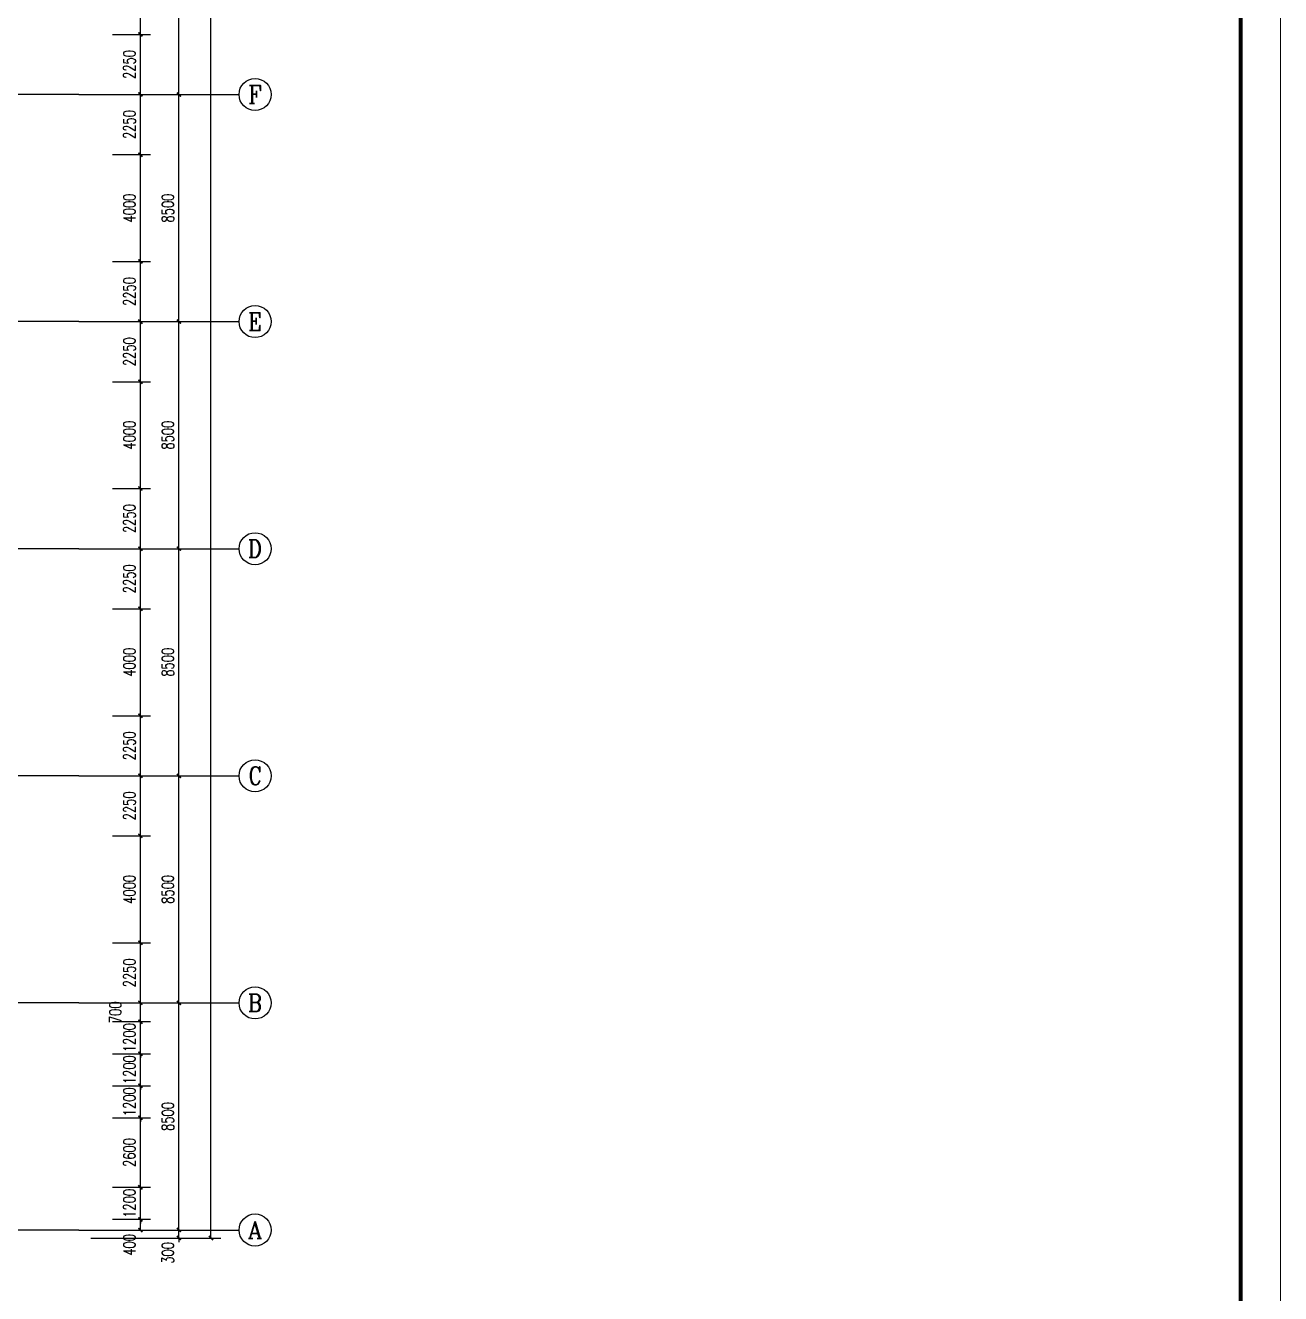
# Model space of a CAD drawing. Extents: x -275060 to -14507, y -783073 to -270523.
# Drawn here: x -113679 to -66707, y -408922 to -361453 of the extents above; entities that cross this region are included whole.
import ezdxf
from ezdxf.enums import TextEntityAlignment as Align

# ---------------------------------------------------------------- set-up
doc = ezdxf.new("R2010")
doc.units = 0
doc.header["$LTSCALE"] = 1000
doc.header["$MEASUREMENT"] = 0
doc.linetypes.add('DOTE', pattern=[2.4200000000000004, 2, -0.2, 0.02, -0.2])
doc.layers.get('Defpoints').update_dxf_attribs({"color": 252})
for name, color, linetype in [('AXIS', 3, 'Continuous'), ('AXIS_TEXT', 7, 'Continuous'), ('DOTE', 1, 'Continuous'), ('PUB_DIM', 3, 'Continuous')]:
    doc.layers.add(name, color=color, linetype=linetype)
doc.layers.add('TK', color=252, linetype='Continuous', lineweight=13)
doc.styles.add('_TCH_AXIS', font='COMPLEX', dxfattribs={"bigfont": 'GBCBIG'})
doc.styles.add('_TCH_DIM_T3', font='SIMPLEX', dxfattribs={"width": 0.7058823529411765, "bigfont": 'GBCBIG'})
doc.styles.add('COMPLEX', font='COMPLEX')
doc.dimstyles.new('_TCH_ARCH&&150', dxfattribs={"dimtxt": 446.25, "dimasz": 150, "dimexe": 375, "dimexo": 450, "dimgap": 189.375, "dimtad": 1, "dimdec": 0, "dimzin": 0, "dimdsep": 46, "dimtxsty": '_TCH_DIM_T3', "dimblk": 'ARCHTICK', "dimcen": 0.09, "dimclrt": 7, "dimazin": 2, "dimtfac": 1, "dimtdec": 0, "dimtix": 1, "dimtmove": 2, "dimatfit": 3, "dimfxl": 0, "dimtolj": 1, "dimtzin": 0, "dimarcsym": 0})

# ---------------------------------------------------------------- blocks, each defined once
blk = doc.blocks.new('TK-A0')
at = {"layer": 'TK'}
for p, q in [((1189, 841), (5.14963979041462e-14, 840.9999999999999)), ((1179, 831), (25.00000000000005, 830.9999999999999))]:
    blk.add_line(p, q, dxfattribs=at)
at = {"layer": 'TK', "const_width": 1}
blk.add_lwpolyline([(25.00000000000005, 830.9999999999999), (1179, 831), (1179, 10.00000000000011), (25, 10)], close=True, dxfattribs=at)
blk = doc.blocks.new('_ArchTick')
at = {"color": 0, "linetype": 'ByBlock', "const_width": 0.4}
blk.add_lwpolyline([(-0.5, -0.5), (0.5, 0.5)], dxfattribs=at)
blk = doc.blocks.new('*D166')
at = {"layer": 'Defpoints', "color": 0, "transparency": 16777216}
for p in [(-110869.747449992, -357790.6180949872), (-109375.1237423362, -357790.6180949872), (-110869.7474493432, -361790.6180949893)]:
    blk.add_point(p, dxfattribs=at)
at = {"layer": 'PUB_DIM', "color": 0, "lineweight": -2, "transparency": 16777216}
for p, q in [((-110419.747449992, -357790.6180949872), (-109000.1237423362, -357790.6180949872)), ((-109375.1237423362, -361790.6180949893), (-109375.1237423362, -357790.6180949872)), ((-110419.7474493432, -361790.6180949893), (-109000.1237423362, -361790.6180949893))]:
    blk.add_line(p, q, dxfattribs=at)
at = {"layer": 'PUB_DIM', "color": 0, "lineweight": -2, "transparency": 16777216, "xscale": 150, "yscale": 150, "zscale": 150}
for p, rotation in [((-109375.1237423362, -357790.6180949872), 90), ((-109375.1237423362, -361790.6180949893), 270)]:
    blk.add_blockref('_ArchTick', p, dxfattribs=dict(at, rotation=rotation))
at = {"layer": 'PUB_DIM', "color": 7, "transparency": 16777216, "insert": (-109787.6237423361, -359790.6180949883), "char_height": 446.25, "attachment_point": 5, "rotation": 90, "style": '_TCH_DIM_T3'}
blk.add_mtext('\\A1;4000', dxfattribs=at)
blk = doc.blocks.new('*D167')
at = {"layer": 'Defpoints', "color": 0, "transparency": 16777216}
for p in [(-110869.7474493432, -361790.6180949893), (-109375.1237418293, -361790.6180949893), (-110869.7474489782, -364040.6180741156)]:
    blk.add_point(p, dxfattribs=at)
at = {"layer": 'PUB_DIM', "color": 0, "lineweight": -2, "transparency": 16777216}
for p, q in [((-110419.7474493432, -361790.6180949893), (-109000.1237418293, -361790.6180949893)), ((-109375.1237418293, -364040.6180741156), (-109375.1237418293, -361790.6180949893)), ((-110419.7474489782, -364040.6180741156), (-109000.1237418293, -364040.6180741156))]:
    blk.add_line(p, q, dxfattribs=at)
at = {"layer": 'PUB_DIM', "color": 0, "lineweight": -2, "transparency": 16777216, "xscale": 150, "yscale": 150, "zscale": 150}
for p, rotation in [((-109375.1237418293, -361790.6180949893), 90), ((-109375.1237418293, -364040.6180741156), 270)]:
    blk.add_blockref('_ArchTick', p, dxfattribs=dict(at, rotation=rotation))
at = {"layer": 'PUB_DIM', "color": 7, "transparency": 16777216, "insert": (-109787.6237418292, -362915.6180845525), "char_height": 446.25, "attachment_point": 5, "rotation": 90, "style": '_TCH_DIM_T3'}
blk.add_mtext('\\A1;2250', dxfattribs=at)
blk = doc.blocks.new('*D168')
at = {"layer": 'Defpoints', "color": 0, "transparency": 16777216}
for p in [(-110869.7474489782, -364040.6180741156), (-109375.1237414643, -364040.6180741156), (-110869.7474486132, -366290.6180949892)]:
    blk.add_point(p, dxfattribs=at)
at = {"layer": 'PUB_DIM', "color": 0, "lineweight": -2, "transparency": 16777216}
for p, q in [((-110419.7474489782, -364040.6180741156), (-109000.1237414643, -364040.6180741156)), ((-109375.1237414643, -366290.6180949892), (-109375.1237414643, -364040.6180741156)), ((-110419.7474486132, -366290.6180949892), (-109000.1237414643, -366290.6180949892))]:
    blk.add_line(p, q, dxfattribs=at)
at = {"layer": 'PUB_DIM', "color": 0, "lineweight": -2, "transparency": 16777216, "xscale": 150, "yscale": 150, "zscale": 150}
for p, rotation in [((-109375.1237414643, -364040.6180741156), 90), ((-109375.1237414643, -366290.6180949892), 270)]:
    blk.add_blockref('_ArchTick', p, dxfattribs=dict(at, rotation=rotation))
at = {"layer": 'PUB_DIM', "color": 7, "transparency": 16777216, "insert": (-109787.6237414642, -365165.6180845524), "char_height": 446.25, "attachment_point": 5, "rotation": 90, "style": '_TCH_DIM_T3'}
blk.add_mtext('\\A1;2250', dxfattribs=at)
blk = doc.blocks.new('*D169')
at = {"layer": 'Defpoints', "color": 0, "transparency": 16777216}
for p in [(-110869.7474486132, -366290.6180949892), (-109375.1237409574, -366290.6180949892), (-110869.7474479643, -370290.6180949892)]:
    blk.add_point(p, dxfattribs=at)
at = {"layer": 'PUB_DIM', "color": 0, "lineweight": -2, "transparency": 16777216}
for p, q in [((-110419.7474486132, -366290.6180949892), (-109000.1237409574, -366290.6180949892)), ((-109375.1237409574, -370290.6180949892), (-109375.1237409574, -366290.6180949892)), ((-110419.7474479643, -370290.6180949892), (-109000.1237409574, -370290.6180949892))]:
    blk.add_line(p, q, dxfattribs=at)
at = {"layer": 'PUB_DIM', "color": 0, "lineweight": -2, "transparency": 16777216, "xscale": 150, "yscale": 150, "zscale": 150}
for p, rotation in [((-109375.1237409574, -366290.6180949892), 90), ((-109375.1237409574, -370290.6180949892), 270)]:
    blk.add_blockref('_ArchTick', p, dxfattribs=dict(at, rotation=rotation))
at = {"layer": 'PUB_DIM', "color": 7, "transparency": 16777216, "insert": (-109787.6237409573, -368290.6180949892), "char_height": 446.25, "attachment_point": 5, "rotation": 90, "style": '_TCH_DIM_T3'}
blk.add_mtext('\\A1;4000', dxfattribs=at)
blk = doc.blocks.new('*D170')
at = {"layer": 'Defpoints', "color": 0, "transparency": 16777216}
for p in [(-110869.7474479643, -370290.6180949892), (-109375.1237404504, -370290.6180949892), (-110869.7474475994, -372540.6180741156)]:
    blk.add_point(p, dxfattribs=at)
at = {"layer": 'PUB_DIM', "color": 0, "lineweight": -2, "transparency": 16777216}
for p, q in [((-110419.7474479643, -370290.6180949892), (-109000.1237404504, -370290.6180949892)), ((-109375.1237404504, -372540.6180741156), (-109375.1237404504, -370290.6180949892)), ((-110419.7474475994, -372540.6180741156), (-109000.1237404504, -372540.6180741156))]:
    blk.add_line(p, q, dxfattribs=at)
at = {"layer": 'PUB_DIM', "color": 0, "lineweight": -2, "transparency": 16777216, "xscale": 150, "yscale": 150, "zscale": 150}
for p, rotation in [((-109375.1237404504, -370290.6180949892), 90), ((-109375.1237404504, -372540.6180741156), 270)]:
    blk.add_blockref('_ArchTick', p, dxfattribs=dict(at, rotation=rotation))
at = {"layer": 'PUB_DIM', "color": 7, "transparency": 16777216, "insert": (-109787.6237404504, -371415.6180845524), "char_height": 446.25, "attachment_point": 5, "rotation": 90, "style": '_TCH_DIM_T3'}
blk.add_mtext('\\A1;2250', dxfattribs=at)
blk = doc.blocks.new('*D171')
at = {"layer": 'Defpoints', "color": 0, "transparency": 16777216}
for p in [(-110869.7474475994, -372540.6180741156), (-109375.1237400854, -372540.6180741156), (-110869.7474472344, -374790.6180949871)]:
    blk.add_point(p, dxfattribs=at)
at = {"layer": 'PUB_DIM', "color": 0, "lineweight": -2, "transparency": 16777216}
for p, q in [((-110419.7474475994, -372540.6180741156), (-109000.1237400854, -372540.6180741156)), ((-109375.1237400854, -374790.6180949871), (-109375.1237400854, -372540.6180741156)), ((-110419.7474472344, -374790.6180949871), (-109000.1237400854, -374790.6180949871))]:
    blk.add_line(p, q, dxfattribs=at)
at = {"layer": 'PUB_DIM', "color": 0, "lineweight": -2, "transparency": 16777216, "xscale": 150, "yscale": 150, "zscale": 150}
for p, rotation in [((-109375.1237400854, -372540.6180741156), 90), ((-109375.1237400854, -374790.6180949871), 270)]:
    blk.add_blockref('_ArchTick', p, dxfattribs=dict(at, rotation=rotation))
at = {"layer": 'PUB_DIM', "color": 7, "transparency": 16777216, "insert": (-109787.6237400854, -373665.6180845514), "char_height": 446.25, "attachment_point": 5, "rotation": 90, "style": '_TCH_DIM_T3'}
blk.add_mtext('\\A1;2250', dxfattribs=at)
blk = doc.blocks.new('*D172')
at = {"layer": 'Defpoints', "color": 0, "transparency": 16777216}
for p in [(-110869.7474472344, -374790.6180949871), (-109375.1237395785, -374790.6180949871), (-110869.7474465855, -378790.6180949837)]:
    blk.add_point(p, dxfattribs=at)
at = {"layer": 'PUB_DIM', "color": 0, "lineweight": -2, "transparency": 16777216}
for p, q in [((-110419.7474472344, -374790.6180949871), (-109000.1237395785, -374790.6180949871)), ((-109375.1237395785, -378790.6180949837), (-109375.1237395785, -374790.6180949871)), ((-110419.7474465855, -378790.6180949837), (-109000.1237395785, -378790.6180949837))]:
    blk.add_line(p, q, dxfattribs=at)
at = {"layer": 'PUB_DIM', "color": 0, "lineweight": -2, "transparency": 16777216, "xscale": 150, "yscale": 150, "zscale": 150}
for p, rotation in [((-109375.1237395785, -374790.6180949871), 90), ((-109375.1237395785, -378790.6180949837), 270)]:
    blk.add_blockref('_ArchTick', p, dxfattribs=dict(at, rotation=rotation))
at = {"layer": 'PUB_DIM', "color": 7, "transparency": 16777216, "insert": (-109787.6237395784, -376790.6180949854), "char_height": 446.25, "attachment_point": 5, "rotation": 90, "style": '_TCH_DIM_T3'}
blk.add_mtext('\\A1;4000', dxfattribs=at)
blk = doc.blocks.new('*D173')
at = {"layer": 'Defpoints', "color": 0, "transparency": 16777216}
for p in [(-110869.7474465855, -378790.6180949837), (-109375.1237390716, -378790.6180949837), (-110869.7474462205, -381040.6180741157)]:
    blk.add_point(p, dxfattribs=at)
at = {"layer": 'PUB_DIM', "color": 0, "lineweight": -2, "transparency": 16777216}
for p, q in [((-110419.7474465855, -378790.6180949837), (-109000.1237390716, -378790.6180949837)), ((-109375.1237390716, -381040.6180741157), (-109375.1237390716, -378790.6180949837)), ((-110419.7474462205, -381040.6180741157), (-109000.1237390716, -381040.6180741157))]:
    blk.add_line(p, q, dxfattribs=at)
at = {"layer": 'PUB_DIM', "color": 0, "lineweight": -2, "transparency": 16777216, "xscale": 150, "yscale": 150, "zscale": 150}
for p, rotation in [((-109375.1237390716, -378790.6180949837), 90), ((-109375.1237390716, -381040.6180741157), 270)]:
    blk.add_blockref('_ArchTick', p, dxfattribs=dict(at, rotation=rotation))
at = {"layer": 'PUB_DIM', "color": 7, "transparency": 16777216, "insert": (-109787.6237390715, -379915.6180845497), "char_height": 446.25, "attachment_point": 5, "rotation": 90, "style": '_TCH_DIM_T3'}
blk.add_mtext('\\A1;2250', dxfattribs=at)
blk = doc.blocks.new('*D174')
at = {"layer": 'Defpoints', "color": 0, "transparency": 16777216}
for p in [(-110869.7474462205, -381040.6180741157), (-109375.1237387066, -381040.6180741157), (-110869.7474458555, -383290.6180949782)]:
    blk.add_point(p, dxfattribs=at)
at = {"layer": 'PUB_DIM', "color": 0, "lineweight": -2, "transparency": 16777216}
for p, q in [((-110419.7474462205, -381040.6180741157), (-109000.1237387066, -381040.6180741157)), ((-109375.1237387066, -383290.6180949782), (-109375.1237387066, -381040.6180741157)), ((-110419.7474458555, -383290.6180949782), (-109000.1237387066, -383290.6180949782))]:
    blk.add_line(p, q, dxfattribs=at)
at = {"layer": 'PUB_DIM', "color": 0, "lineweight": -2, "transparency": 16777216, "xscale": 150, "yscale": 150, "zscale": 150}
for p, rotation in [((-109375.1237387066, -381040.6180741157), 90), ((-109375.1237387066, -383290.6180949782), 270)]:
    blk.add_blockref('_ArchTick', p, dxfattribs=dict(at, rotation=rotation))
at = {"layer": 'PUB_DIM', "color": 7, "transparency": 16777216, "insert": (-109787.6237387065, -382165.6180845469), "char_height": 446.25, "attachment_point": 5, "rotation": 90, "style": '_TCH_DIM_T3'}
blk.add_mtext('\\A1;2250', dxfattribs=at)
blk = doc.blocks.new('*D175')
at = {"layer": 'Defpoints', "color": 0, "transparency": 16777216}
for p in [(-110869.7474458555, -383290.6180949782), (-109375.1237381997, -383290.6180949782), (-110869.7474452067, -387290.618094978)]:
    blk.add_point(p, dxfattribs=at)
at = {"layer": 'PUB_DIM', "color": 0, "lineweight": -2, "transparency": 16777216}
for p, q in [((-110419.7474458555, -383290.6180949782), (-109000.1237381997, -383290.6180949782)), ((-109375.1237381997, -387290.618094978), (-109375.1237381997, -383290.6180949782)), ((-110419.7474452067, -387290.618094978), (-109000.1237381997, -387290.618094978))]:
    blk.add_line(p, q, dxfattribs=at)
at = {"layer": 'PUB_DIM', "color": 0, "lineweight": -2, "transparency": 16777216, "xscale": 150, "yscale": 150, "zscale": 150}
for p, rotation in [((-109375.1237381997, -383290.6180949782), 90), ((-109375.1237381997, -387290.618094978), 270)]:
    blk.add_blockref('_ArchTick', p, dxfattribs=dict(at, rotation=rotation))
at = {"layer": 'PUB_DIM', "color": 7, "transparency": 16777216, "insert": (-109787.6237381996, -385290.6180949781), "char_height": 446.25, "attachment_point": 5, "rotation": 90, "style": '_TCH_DIM_T3'}
blk.add_mtext('\\A1;4000', dxfattribs=at)
blk = doc.blocks.new('*D176')
at = {"layer": 'Defpoints', "color": 0, "transparency": 16777216}
for p in [(-110869.7474452067, -387290.618094978), (-109375.1237376927, -387290.618094978), (-110869.7474448417, -389540.6180741156)]:
    blk.add_point(p, dxfattribs=at)
at = {"layer": 'PUB_DIM', "color": 0, "lineweight": -2, "transparency": 16777216}
for p, q in [((-110419.7474452067, -387290.618094978), (-109000.1237376927, -387290.618094978)), ((-109375.1237376927, -389540.6180741156), (-109375.1237376927, -387290.618094978)), ((-110419.7474448417, -389540.6180741156), (-109000.1237376927, -389540.6180741156))]:
    blk.add_line(p, q, dxfattribs=at)
at = {"layer": 'PUB_DIM', "color": 0, "lineweight": -2, "transparency": 16777216, "xscale": 150, "yscale": 150, "zscale": 150}
for p, rotation in [((-109375.1237376927, -387290.618094978), 90), ((-109375.1237376927, -389540.6180741156), 270)]:
    blk.add_blockref('_ArchTick', p, dxfattribs=dict(at, rotation=rotation))
at = {"layer": 'PUB_DIM', "color": 7, "transparency": 16777216, "insert": (-109787.6237376927, -388415.6180845468), "char_height": 446.25, "attachment_point": 5, "rotation": 90, "style": '_TCH_DIM_T3'}
blk.add_mtext('\\A1;2250', dxfattribs=at)
blk = doc.blocks.new('*D177')
at = {"layer": 'Defpoints', "color": 0, "transparency": 16777216}
for p in [(-110869.7474448417, -389540.6180741156), (-109375.1237373278, -389540.6180741156), (-110869.7474444767, -391790.6180949869)]:
    blk.add_point(p, dxfattribs=at)
at = {"layer": 'PUB_DIM', "color": 0, "lineweight": -2, "transparency": 16777216}
for p, q in [((-110419.7474448417, -389540.6180741156), (-109000.1237373278, -389540.6180741156)), ((-109375.1237373278, -391790.6180949869), (-109375.1237373278, -389540.6180741156)), ((-110419.7474444767, -391790.6180949869), (-109000.1237373278, -391790.6180949869))]:
    blk.add_line(p, q, dxfattribs=at)
at = {"layer": 'PUB_DIM', "color": 0, "lineweight": -2, "transparency": 16777216, "xscale": 150, "yscale": 150, "zscale": 150}
for p, rotation in [((-109375.1237373278, -389540.6180741156), 90), ((-109375.1237373278, -391790.6180949869), 270)]:
    blk.add_blockref('_ArchTick', p, dxfattribs=dict(at, rotation=rotation))
at = {"layer": 'PUB_DIM', "color": 7, "transparency": 16777216, "insert": (-109787.6237373277, -390665.6180845513), "char_height": 446.25, "attachment_point": 5, "rotation": 90, "style": '_TCH_DIM_T3'}
blk.add_mtext('\\A1;2250', dxfattribs=at)
blk = doc.blocks.new('*D178')
at = {"layer": 'Defpoints', "color": 0, "transparency": 16777216}
for p in [(-110869.7474444767, -391790.6180949869), (-109375.1237368208, -391790.6180949869), (-110869.7474438278, -395790.6180949828)]:
    blk.add_point(p, dxfattribs=at)
at = {"layer": 'PUB_DIM', "color": 0, "lineweight": -2, "transparency": 16777216}
for p, q in [((-110419.7474444767, -391790.6180949869), (-109000.1237368208, -391790.6180949869)), ((-109375.1237368208, -395790.6180949828), (-109375.1237368208, -391790.6180949869)), ((-110419.7474438278, -395790.6180949828), (-109000.1237368208, -395790.6180949828))]:
    blk.add_line(p, q, dxfattribs=at)
at = {"layer": 'PUB_DIM', "color": 0, "lineweight": -2, "transparency": 16777216, "xscale": 150, "yscale": 150, "zscale": 150}
for p, rotation in [((-109375.1237368208, -391790.6180949869), 90), ((-109375.1237368208, -395790.6180949828), 270)]:
    blk.add_blockref('_ArchTick', p, dxfattribs=dict(at, rotation=rotation))
at = {"layer": 'PUB_DIM', "color": 7, "transparency": 16777216, "insert": (-109787.6237368208, -393790.6180949849), "char_height": 446.25, "attachment_point": 5, "rotation": 90, "style": '_TCH_DIM_T3'}
blk.add_mtext('\\A1;4000', dxfattribs=at)
blk = doc.blocks.new('*D179')
at = {"layer": 'Defpoints', "color": 0, "transparency": 16777216}
for p in [(-110869.7474438278, -395790.6180949828), (-109375.1237363139, -395790.6180949828), (-110869.7474434628, -398040.6180741155)]:
    blk.add_point(p, dxfattribs=at)
at = {"layer": 'PUB_DIM', "color": 0, "lineweight": -2, "transparency": 16777216}
for p, q in [((-110419.7474438278, -395790.6180949828), (-109000.1237363139, -395790.6180949828)), ((-109375.1237363139, -398040.6180741155), (-109375.1237363139, -395790.6180949828)), ((-110419.7474434628, -398040.6180741155), (-109000.1237363139, -398040.6180741155))]:
    blk.add_line(p, q, dxfattribs=at)
at = {"layer": 'PUB_DIM', "color": 0, "lineweight": -2, "transparency": 16777216, "xscale": 150, "yscale": 150, "zscale": 150}
for p, rotation in [((-109375.1237363139, -395790.6180949828), 90), ((-109375.1237363139, -398040.6180741155), 270)]:
    blk.add_blockref('_ArchTick', p, dxfattribs=dict(at, rotation=rotation))
at = {"layer": 'PUB_DIM', "color": 7, "transparency": 16777216, "insert": (-109787.6237363138, -396915.6180845492), "char_height": 446.25, "attachment_point": 5, "rotation": 90, "style": '_TCH_DIM_T3'}
blk.add_mtext('\\A1;2250', dxfattribs=at)
blk = doc.blocks.new('*D180')
at = {"layer": 'Defpoints', "color": 0, "transparency": 16777216}
for p in [(-110869.7474434628, -398040.6180741155), (-109375.1237360746, -398040.6180741155), (-110869.7474433493, -398740.6180868075)]:
    blk.add_point(p, dxfattribs=at)
at = {"layer": 'PUB_DIM', "color": 0, "lineweight": -2, "transparency": 16777216}
for p, q in [((-110419.7474434628, -398040.6180741155), (-109000.1237360746, -398040.6180741155)), ((-109375.1237360746, -398740.6180868075), (-109375.1237360746, -398040.6180741155)), ((-110419.7474433493, -398740.6180868075), (-109000.1237360746, -398740.6180868075))]:
    blk.add_line(p, q, dxfattribs=at)
at = {"layer": 'PUB_DIM', "color": 0, "lineweight": -2, "transparency": 16777216, "xscale": 150, "yscale": 150, "zscale": 150}
for p, rotation in [((-109375.1237360746, -398040.6180741155), 90), ((-109375.1237360746, -398740.6180868075), 270)]:
    blk.add_blockref('_ArchTick', p, dxfattribs=dict(at, rotation=rotation))
at = {"layer": 'PUB_DIM', "color": 7, "transparency": 16777216, "insert": (-110312.6237360746, -398390.6180803712), "char_height": 446.25, "attachment_point": 5, "rotation": 90, "style": '_TCH_DIM_T3'}
blk.add_mtext('\\A1;700', dxfattribs=at)
blk = doc.blocks.new('*D181')
at = {"layer": 'Defpoints', "color": 0, "transparency": 16777216}
for p in [(-110869.7474433493, -398740.6180868075), (-109375.1237359205, -398740.6180868075), (-110869.7474431546, -399940.6180868076)]:
    blk.add_point(p, dxfattribs=at)
at = {"layer": 'PUB_DIM', "color": 0, "lineweight": -2, "transparency": 16777216}
for p, q in [((-109375.1237359205, -398740.6180868075), (-109375.1237359205, -398590.6180868075)), ((-110419.7474433493, -398740.6180868075), (-109000.1237359205, -398740.6180868075)), ((-109375.1237359205, -399940.6180868076), (-109375.1237359205, -398740.6180868075)), ((-110419.7474431546, -399940.6180868076), (-109000.1237359205, -399940.6180868076)), ((-109375.1237359205, -399940.6180868076), (-109375.1237359205, -400090.6180868076))]:
    blk.add_line(p, q, dxfattribs=at)
at = {"layer": 'PUB_DIM', "color": 0, "lineweight": -2, "transparency": 16777216, "xscale": 150, "yscale": 150, "zscale": 150}
for p, rotation in [((-109375.1237359205, -398740.6180868075), 270), ((-109375.1237359205, -399940.6180868076), 90)]:
    blk.add_blockref('_ArchTick', p, dxfattribs=dict(at, rotation=rotation))
at = {"layer": 'PUB_DIM', "color": 7, "transparency": 16777216, "insert": (-109787.6237359205, -399340.6180868075), "char_height": 446.25, "attachment_point": 5, "rotation": 90, "style": '_TCH_DIM_T3'}
blk.add_mtext('\\A1;1200', dxfattribs=at)
blk = doc.blocks.new('*D182')
at = {"layer": 'Defpoints', "color": 0, "transparency": 16777216}
for p in [(-110869.7474431546, -399940.6180868076), (-109375.1237357259, -399940.6180868076), (-110869.74744296, -401140.6180903818)]:
    blk.add_point(p, dxfattribs=at)
at = {"layer": 'PUB_DIM', "color": 0, "lineweight": -2, "transparency": 16777216}
for p, q in [((-110419.7474431546, -399940.6180868076), (-109000.1237357259, -399940.6180868076)), ((-109375.1237357259, -399940.6180868076), (-109375.1237357259, -399790.6180868076)), ((-109375.1237357259, -401140.6180903818), (-109375.1237357259, -399940.6180868076)), ((-110419.74744296, -401140.6180903818), (-109000.1237357259, -401140.6180903818)), ((-109375.1237357259, -401140.6180903818), (-109375.1237357259, -401290.6180903818))]:
    blk.add_line(p, q, dxfattribs=at)
at = {"layer": 'PUB_DIM', "color": 0, "lineweight": -2, "transparency": 16777216, "xscale": 150, "yscale": 150, "zscale": 150}
for p, rotation in [((-109375.1237357259, -399940.6180868076), 270), ((-109375.1237357259, -401140.6180903818), 90)]:
    blk.add_blockref('_ArchTick', p, dxfattribs=dict(at, rotation=rotation))
at = {"layer": 'PUB_DIM', "color": 7, "transparency": 16777216, "insert": (-109787.6237357258, -400540.6180885947), "char_height": 446.25, "attachment_point": 5, "rotation": 90, "style": '_TCH_DIM_T3'}
blk.add_mtext('\\A1;1200', dxfattribs=at)
blk = doc.blocks.new('*D183')
at = {"layer": 'Defpoints', "color": 0, "transparency": 16777216}
for p in [(-110869.74744296, -401140.6180903818), (-109375.1237355312, -401140.6180903818), (-110869.7474427653, -402340.618090386)]:
    blk.add_point(p, dxfattribs=at)
at = {"layer": 'PUB_DIM', "color": 0, "lineweight": -2, "transparency": 16777216}
for p, q in [((-109375.1237355312, -401140.6180903818), (-109375.1237355312, -400990.6180903818)), ((-110419.74744296, -401140.6180903818), (-109000.1237355312, -401140.6180903818)), ((-109375.1237355312, -402340.618090386), (-109375.1237355312, -401140.6180903818)), ((-110419.7474427653, -402340.618090386), (-109000.1237355312, -402340.618090386)), ((-109375.1237355312, -402340.618090386), (-109375.1237355312, -402490.618090386))]:
    blk.add_line(p, q, dxfattribs=at)
at = {"layer": 'PUB_DIM', "color": 0, "lineweight": -2, "transparency": 16777216, "xscale": 150, "yscale": 150, "zscale": 150}
for p, rotation in [((-109375.1237355312, -401140.6180903818), 270), ((-109375.1237355312, -402340.618090386), 90)]:
    blk.add_blockref('_ArchTick', p, dxfattribs=dict(at, rotation=rotation))
at = {"layer": 'PUB_DIM', "color": 7, "transparency": 16777216, "insert": (-109787.6237355311, -401740.6180903839), "char_height": 446.25, "attachment_point": 5, "rotation": 90, "style": '_TCH_DIM_T3'}
blk.add_mtext('\\A1;1200', dxfattribs=at)
blk = doc.blocks.new('*D184')
at = {"layer": 'Defpoints', "color": 0, "transparency": 16777216}
for p in [(-110869.7474427653, -402340.618090386), (-109375.123735223, -402340.618090386), (-110869.7474423435, -404940.6180810524)]:
    blk.add_point(p, dxfattribs=at)
at = {"layer": 'PUB_DIM', "color": 0, "lineweight": -2, "transparency": 16777216}
for p, q in [((-110419.7474427653, -402340.618090386), (-109000.123735223, -402340.618090386)), ((-109375.123735223, -404940.6180810524), (-109375.123735223, -402340.618090386)), ((-110419.7474423435, -404940.6180810524), (-109000.123735223, -404940.6180810524))]:
    blk.add_line(p, q, dxfattribs=at)
at = {"layer": 'PUB_DIM', "color": 0, "lineweight": -2, "transparency": 16777216, "xscale": 150, "yscale": 150, "zscale": 150}
for p, rotation in [((-109375.123735223, -402340.618090386), 90), ((-109375.123735223, -404940.6180810524), 270)]:
    blk.add_blockref('_ArchTick', p, dxfattribs=dict(at, rotation=rotation))
at = {"layer": 'PUB_DIM', "color": 7, "transparency": 16777216, "insert": (-109787.6237352229, -403640.6180857192), "char_height": 446.25, "attachment_point": 5, "rotation": 90, "style": '_TCH_DIM_T3'}
blk.add_mtext('\\A1;2600', dxfattribs=at)
blk = doc.blocks.new('*D185')
at = {"layer": 'Defpoints', "color": 0, "transparency": 16777216}
for p in [(-110869.7474423435, -404940.6180810524), (-109375.1237349148, -404940.6180810524), (-110869.7474421489, -406140.6180810524)]:
    blk.add_point(p, dxfattribs=at)
at = {"layer": 'PUB_DIM', "color": 0, "lineweight": -2, "transparency": 16777216}
for p, q in [((-109375.1237349148, -404940.6180810524), (-109375.1237349148, -404790.6180810524)), ((-110419.7474423435, -404940.6180810524), (-109000.1237349148, -404940.6180810524)), ((-109375.1237349148, -406140.6180810524), (-109375.1237349148, -404940.6180810524)), ((-110419.7474421489, -406140.6180810524), (-109000.1237349148, -406140.6180810524)), ((-109375.1237349148, -406140.6180810524), (-109375.1237349148, -406290.6180810524))]:
    blk.add_line(p, q, dxfattribs=at)
at = {"layer": 'PUB_DIM', "color": 0, "lineweight": -2, "transparency": 16777216, "xscale": 150, "yscale": 150, "zscale": 150}
for p, rotation in [((-109375.1237349148, -404940.6180810524), 270), ((-109375.1237349148, -406140.6180810524), 90)]:
    blk.add_blockref('_ArchTick', p, dxfattribs=dict(at, rotation=rotation))
at = {"layer": 'PUB_DIM', "color": 7, "transparency": 16777216, "insert": (-109787.6237349147, -405540.6180810524), "char_height": 446.25, "attachment_point": 5, "rotation": 90, "style": '_TCH_DIM_T3'}
blk.add_mtext('\\A1;1200', dxfattribs=at)
blk = doc.blocks.new('*D186')
at = {"layer": 'Defpoints', "color": 0, "transparency": 16777216}
for p in [(-110869.7474421489, -406140.6180810524), (-109375.123734785, -406140.6180810524), (-110869.747442084, -406540.6180741155)]:
    blk.add_point(p, dxfattribs=at)
at = {"layer": 'PUB_DIM', "color": 0, "lineweight": -2, "transparency": 16777216}
for p, q in [((-110419.7474421489, -406140.6180810524), (-109000.123734785, -406140.6180810524)), ((-109375.123734785, -406540.6180741155), (-109375.123734785, -406140.6180810524)), ((-110419.747442084, -406540.6180741155), (-109000.123734785, -406540.6180741155))]:
    blk.add_line(p, q, dxfattribs=at)
at = {"layer": 'PUB_DIM', "color": 0, "lineweight": -2, "transparency": 16777216, "xscale": 150, "yscale": 150, "zscale": 150}
for p, rotation in [((-109375.123734785, -406140.6180810524), 90), ((-109375.123734785, -406540.6180741155), 270)]:
    blk.add_blockref('_ArchTick', p, dxfattribs=dict(at, rotation=rotation))
at = {"layer": 'PUB_DIM', "color": 7, "transparency": 16777216, "insert": (-109787.6237346625, -407095.61807394), "char_height": 446.25, "attachment_point": 5, "rotation": 90, "style": '_TCH_DIM_T3'}
blk.add_mtext('\\A1;400', dxfattribs=at)
blk = doc.blocks.new('*D386')
at = {"layer": 'AXIS', "color": 0, "lineweight": -2, "transparency": 16777216}
for p, q in [((-111234.123719965, -406540.6180741412), (-107559.123719944, -406540.6180741412)), ((-107934.123719944, -406540.6180741412), (-107934.123719944, -406390.6180741412)), ((-107934.123719944, -406840.6180801787), (-107934.123719944, -406540.6180741412)), ((-111234.123719923, -406840.6180801787), (-107559.123719944, -406840.6180801787)), ((-107934.123719944, -406840.6180801787), (-107934.123719944, -406990.6180801787))]:
    blk.add_line(p, q, dxfattribs=at)
at = {"layer": 'Defpoints', "color": 0, "transparency": 16777216}
for p in [(-111684.123719965, -406540.6180741412), (-107934.123719944, -406540.6180741412), (-111684.123719923, -406840.6180801787)]:
    blk.add_point(p, dxfattribs=at)
at = {"layer": 'AXIS', "color": 0, "lineweight": -2, "transparency": 16777216, "xscale": 150, "yscale": 150, "zscale": 150}
for p, rotation in [((-107934.123719944, -406540.6180741412), 270), ((-107934.123719944, -406840.6180801787), 90)]:
    blk.add_blockref('_ArchTick', p, dxfattribs=dict(at, rotation=rotation))
at = {"layer": 'AXIS', "color": 7, "transparency": 16777216, "insert": (-108346.6237198451, -407395.6180797106), "char_height": 446.25, "attachment_point": 5, "rotation": 90, "style": '_TCH_DIM_T3'}
blk.add_mtext('\\A1;300', dxfattribs=at)
blk = doc.blocks.new('*D387')
at = {"layer": 'AXIS', "color": 0, "lineweight": -2, "transparency": 16777216}
for p, q in [((-111234.1237211574, -398040.6180741412), (-107559.1237205612, -398040.6180741412)), ((-107934.1237205612, -406540.6180741412), (-107934.1237205612, -398040.6180741412)), ((-111234.123719965, -406540.6180741412), (-107559.1237205612, -406540.6180741412))]:
    blk.add_line(p, q, dxfattribs=at)
at = {"layer": 'Defpoints', "color": 0, "transparency": 16777216}
for p in [(-111684.1237211574, -398040.6180741412), (-107934.1237205612, -398040.6180741412), (-111684.123719965, -406540.6180741412)]:
    blk.add_point(p, dxfattribs=at)
at = {"layer": 'AXIS', "color": 0, "lineweight": -2, "transparency": 16777216, "xscale": 150, "yscale": 150, "zscale": 150}
for p, rotation in [((-107934.1237205612, -398040.6180741412), 90), ((-107934.1237205612, -406540.6180741412), 270)]:
    blk.add_blockref('_ArchTick', p, dxfattribs=dict(at, rotation=rotation))
at = {"layer": 'AXIS', "color": 7, "transparency": 16777216, "insert": (-108346.6237205612, -402290.6180741412), "char_height": 446.25, "attachment_point": 5, "rotation": 90, "style": '_TCH_DIM_T3'}
blk.add_mtext('\\A1;8500', dxfattribs=at)
blk = doc.blocks.new('*D388')
at = {"layer": 'AXIS', "color": 0, "lineweight": -2, "transparency": 16777216}
for p, q in [((-111234.1237223498, -389540.6180741412), (-107559.1237217537, -389540.6180741412)), ((-107934.1237217537, -398040.6180741412), (-107934.1237217537, -389540.6180741412)), ((-111234.1237211574, -398040.6180741412), (-107559.1237217537, -398040.6180741412))]:
    blk.add_line(p, q, dxfattribs=at)
at = {"layer": 'Defpoints', "color": 0, "transparency": 16777216}
for p in [(-111684.1237223498, -389540.6180741412), (-107934.1237217537, -389540.6180741412), (-111684.1237211574, -398040.6180741412)]:
    blk.add_point(p, dxfattribs=at)
at = {"layer": 'AXIS', "color": 0, "lineweight": -2, "transparency": 16777216, "xscale": 150, "yscale": 150, "zscale": 150}
for p, rotation in [((-107934.1237217537, -389540.6180741412), 90), ((-107934.1237217537, -398040.6180741412), 270)]:
    blk.add_blockref('_ArchTick', p, dxfattribs=dict(at, rotation=rotation))
at = {"layer": 'AXIS', "color": 7, "transparency": 16777216, "insert": (-108346.6237217536, -393790.6180741412), "char_height": 446.25, "attachment_point": 5, "rotation": 90, "style": '_TCH_DIM_T3'}
blk.add_mtext('\\A1;8500', dxfattribs=at)
blk = doc.blocks.new('*D389')
at = {"layer": 'AXIS', "color": 0, "lineweight": -2, "transparency": 16777216}
for p, q in [((-111234.1237235422, -381040.6180741412), (-107559.123722946, -381040.6180741412)), ((-107934.123722946, -389540.6180741412), (-107934.123722946, -381040.6180741412)), ((-111234.1237223498, -389540.6180741412), (-107559.123722946, -389540.6180741412))]:
    blk.add_line(p, q, dxfattribs=at)
at = {"layer": 'Defpoints', "color": 0, "transparency": 16777216}
for p in [(-111684.1237235422, -381040.6180741412), (-107934.123722946, -381040.6180741412), (-111684.1237223498, -389540.6180741412)]:
    blk.add_point(p, dxfattribs=at)
at = {"layer": 'AXIS', "color": 0, "lineweight": -2, "transparency": 16777216, "xscale": 150, "yscale": 150, "zscale": 150}
for p, rotation in [((-107934.123722946, -381040.6180741412), 90), ((-107934.123722946, -389540.6180741412), 270)]:
    blk.add_blockref('_ArchTick', p, dxfattribs=dict(at, rotation=rotation))
at = {"layer": 'AXIS', "color": 7, "transparency": 16777216, "insert": (-108346.623722946, -385290.6180741412), "char_height": 446.25, "attachment_point": 5, "rotation": 90, "style": '_TCH_DIM_T3'}
blk.add_mtext('\\A1;8500', dxfattribs=at)
blk = doc.blocks.new('*D390')
at = {"layer": 'AXIS', "color": 0, "lineweight": -2, "transparency": 16777216}
for p, q in [((-111234.1237247347, -372540.6180741412), (-107559.1237241385, -372540.6180741412)), ((-107934.1237241385, -381040.6180741412), (-107934.1237241385, -372540.6180741412)), ((-111234.1237235422, -381040.6180741412), (-107559.1237241385, -381040.6180741412))]:
    blk.add_line(p, q, dxfattribs=at)
at = {"layer": 'Defpoints', "color": 0, "transparency": 16777216}
for p in [(-111684.1237247347, -372540.6180741412), (-107934.1237241385, -372540.6180741412), (-111684.1237235422, -381040.6180741412)]:
    blk.add_point(p, dxfattribs=at)
at = {"layer": 'AXIS', "color": 0, "lineweight": -2, "transparency": 16777216, "xscale": 150, "yscale": 150, "zscale": 150}
for p, rotation in [((-107934.1237241385, -372540.6180741412), 90), ((-107934.1237241385, -381040.6180741412), 270)]:
    blk.add_blockref('_ArchTick', p, dxfattribs=dict(at, rotation=rotation))
at = {"layer": 'AXIS', "color": 7, "transparency": 16777216, "insert": (-108346.6237241384, -376790.6180741412), "char_height": 446.25, "attachment_point": 5, "rotation": 90, "style": '_TCH_DIM_T3'}
blk.add_mtext('\\A1;8500', dxfattribs=at)
blk = doc.blocks.new('*D391')
at = {"layer": 'AXIS', "color": 0, "lineweight": -2, "transparency": 16777216}
for p, q in [((-111234.1237259271, -364040.6180741412), (-107559.1237253309, -364040.6180741412)), ((-107934.1237253309, -372540.6180741412), (-107934.1237253309, -364040.6180741412)), ((-111234.1237247347, -372540.6180741412), (-107559.1237253309, -372540.6180741412))]:
    blk.add_line(p, q, dxfattribs=at)
at = {"layer": 'Defpoints', "color": 0, "transparency": 16777216}
for p in [(-111684.1237259271, -364040.6180741412), (-107934.1237253309, -364040.6180741412), (-111684.1237247347, -372540.6180741412)]:
    blk.add_point(p, dxfattribs=at)
at = {"layer": 'AXIS', "color": 0, "lineweight": -2, "transparency": 16777216, "xscale": 150, "yscale": 150, "zscale": 150}
for p, rotation in [((-107934.1237253309, -364040.6180741412), 90), ((-107934.1237253309, -372540.6180741412), 270)]:
    blk.add_blockref('_ArchTick', p, dxfattribs=dict(at, rotation=rotation))
at = {"layer": 'AXIS', "color": 7, "transparency": 16777216, "insert": (-108346.6237253308, -368290.6180741412), "char_height": 446.25, "attachment_point": 5, "rotation": 90, "style": '_TCH_DIM_T3'}
blk.add_mtext('\\A1;8500', dxfattribs=at)
blk = doc.blocks.new('*D392')
at = {"layer": 'AXIS', "color": 0, "lineweight": -2, "transparency": 16777216}
for p, q in [((-111234.1237271195, -355540.6180741412), (-107559.1237265232, -355540.6180741412)), ((-107934.1237265233, -364040.6180741412), (-107934.1237265232, -355540.6180741412)), ((-111234.1237259271, -364040.6180741412), (-107559.1237265233, -364040.6180741412))]:
    blk.add_line(p, q, dxfattribs=at)
at = {"layer": 'Defpoints', "color": 0, "transparency": 16777216}
for p in [(-111684.1237271195, -355540.6180741412), (-107934.1237265232, -355540.6180741412), (-111684.1237259271, -364040.6180741412)]:
    blk.add_point(p, dxfattribs=at)
at = {"layer": 'AXIS', "color": 0, "lineweight": -2, "transparency": 16777216, "xscale": 150, "yscale": 150, "zscale": 150}
for p, rotation in [((-107934.1237265232, -355540.6180741412), 90), ((-107934.1237265233, -364040.6180741412), 270)]:
    blk.add_blockref('_ArchTick', p, dxfattribs=dict(at, rotation=rotation))
at = {"layer": 'AXIS', "color": 7, "transparency": 16777216, "insert": (-108346.6237265232, -359790.6180741412), "char_height": 446.25, "attachment_point": 5, "rotation": 90, "style": '_TCH_DIM_T3'}
blk.add_mtext('\\A1;8500', dxfattribs=at)
blk = doc.blocks.new('*D401')
at = {"layer": 'AXIS', "color": 0, "lineweight": -2, "transparency": 16777216}
for p, q in [((-111234.1237355084, -295740.6180790345), (-106359.1237277157, -295740.6180790345)), ((-106734.1237277157, -406840.6180801789), (-106734.1237277157, -295740.6180790345)), ((-111234.123719923, -406840.6180801789), (-106359.1237277157, -406840.6180801789))]:
    blk.add_line(p, q, dxfattribs=at)
at = {"layer": 'Defpoints', "color": 0, "transparency": 16777216}
for p in [(-111684.1237355084, -295740.6180790345), (-106734.1237277157, -295740.6180790345), (-111684.123719923, -406840.6180801789)]:
    blk.add_point(p, dxfattribs=at)
at = {"layer": 'AXIS', "color": 0, "lineweight": -2, "transparency": 16777216, "xscale": 150, "yscale": 150, "zscale": 150}
for p, rotation in [((-106734.1237277157, -295740.6180790345), 90), ((-106734.1237277157, -406840.6180801789), 270)]:
    blk.add_blockref('_ArchTick', p, dxfattribs=dict(at, rotation=rotation))
at = {"layer": 'AXIS', "color": 7, "transparency": 16777216, "insert": (-107146.6237277156, -351290.6180796067), "char_height": 446.25, "attachment_point": 5, "rotation": 90, "style": '_TCH_DIM_T3'}
blk.add_mtext('\\A1;111100', dxfattribs=at)
blk = doc.blocks.new('_AXISO')
blk.add_circle((0, 0), 0.5)
at = {"layer": 'AXIS_TEXT', "style": 'COMPLEX', "width": 1.041666666666667}
blk.add_attdef('A', text='', height=0.56, dxfattribs=at).set_placement((-0.25, -0.28), (0.25, -0.28), align=Align.FIT)

msp = doc.modelspace()

# ---------------------------------------------------------------- linework, layer by layer
at = {"layer": 'AXIS'}
for p, q in [((-111684.1237259271, -364040.6180741413), (-105684.1237259271, -364040.6180731683)), ((-111684.1237247347, -372540.6180741413), (-105684.1237247347, -372540.6180731683)), ((-111684.1237235423, -381040.6180741413), (-105684.1237235423, -381040.6180731683)), ((-111684.1237223499, -389540.6180741413), (-105684.1237223499, -389540.6180731683)), ((-111684.1237211575, -398040.6180741413), (-105684.1237211575, -398040.6180731683)), ((-111684.1237199651, -406540.6180741413), (-105684.1237199651, -406540.6180731683))]:
    msp.add_line(p, q, dxfattribs=at)
at = {"layer": 'DOTE', "color": 1, "linetype": 'DOTE', "ltscale": 3}
for p, q in [((-111684.1237211575, -364040.6180741413), (-159684.1237211574, -364040.6180819255)), ((-111684.1237211575, -372540.6180741413), (-159684.1237211574, -372540.6180819255)), ((-111684.1237211575, -381040.6180741413), (-159684.1237211574, -381040.6180819255)), ((-111684.1237211575, -389540.6180741413), (-159684.1237211574, -389540.6180819255)), ((-111684.1237211575, -398040.6180741413), (-159684.1237211574, -398040.6180819255)), ((-111684.1237199651, -406540.6180741413), (-159684.123719965, -406540.6180819255))]:
    msp.add_line(p, q, dxfattribs=at)

# ---------------------------------------------------------------- block references
at = {"layer": 'AXIS'}
ref = msp.add_blockref('_AXISO', (-105084.1237259271, -364040.6180730709), dxfattribs=dict(at, xscale=1200, yscale=1200, zscale=1200))
ref.add_attrib('A', 'F', dxfattribs={"layer": 'AXIS_TEXT', "height": 668.1626448272989, "style": '_TCH_AXIS'}).set_placement((-105338.6618763375, -364374.6993954846), (-104829.5855755167, -364374.6993954846), align=Align.FIT)
ref = msp.add_blockref('_AXISO', (-105084.1237247347, -372540.6180730709), dxfattribs=dict(at, xscale=1200, yscale=1200, zscale=1200))
ref.add_attrib('A', 'E', dxfattribs={"layer": 'AXIS_TEXT', "height": 668.1626448272989, "style": '_TCH_AXIS'}).set_placement((-105338.6618751451, -372874.6993954846), (-104829.5855743243, -372874.6993954846), align=Align.FIT)
ref = msp.add_blockref('_AXISO', (-105084.1237235423, -381040.6180730709), dxfattribs=dict(at, xscale=1200, yscale=1200, zscale=1200))
ref.add_attrib('A', 'D', dxfattribs={"layer": 'AXIS_TEXT', "height": 652.8856913942878, "style": '_TCH_AXIS'}).set_placement((-105348.3869795829, -381367.0609187681), (-104819.8604675018, -381367.0609187681), align=Align.FIT)
ref = msp.add_blockref('_AXISO', (-105084.1237223499, -389540.6180730709), dxfattribs=dict(at, xscale=1200, yscale=1200, zscale=1200))
ref.add_attrib('A', 'C', dxfattribs={"layer": 'AXIS_TEXT', "height": 683.5361158136574, "style": '_TCH_AXIS'}).set_placement((-105328.2437637119, -389882.3861309778), (-104840.0036809879, -389882.3861309778), align=Align.FIT)
ref = msp.add_blockref('_AXISO', (-105084.1237211575, -398040.6180730709), dxfattribs=dict(at, xscale=1200, yscale=1200, zscale=1200))
ref.add_attrib('A', 'B', dxfattribs={"layer": 'AXIS_TEXT', "height": 652.8856913942878, "style": '_TCH_AXIS'}).set_placement((-105348.3869771981, -398367.0609187681), (-104819.860465117, -398367.0609187681), align=Align.FIT)
ref = msp.add_blockref('_AXISO', (-105084.1237199651, -406540.6180730709), dxfattribs=dict(at, xscale=1200, yscale=1200, zscale=1200))
ref.add_attrib('A', 'A', dxfattribs={"layer": 'AXIS_TEXT', "height": 637.7755459868491, "style": '_TCH_AXIS'}).set_placement((-105357.4560968166, -406859.5058460644), (-104810.7913431136, -406859.5058460644), align=Align.FIT)
at = {"layer": 'TK', "xscale": 150, "yscale": 150, "zscale": 150, "rotation": 270}
msp.add_blockref('TK-A0', (-192857.1934848411, -270522.6977369169), dxfattribs=at)

# ---------------------------------------------------------------- dimensions: what is measured, and where the dimension line sits
at = {"layer": 'AXIS'}
for p1, p2, distance, picture, middle in [((-111684.123719923, -406840.6180801789), (-111684.1237355084, -295740.6180790345), -4950.000007792696, '*D401', (-107146.6237277156, -351290.6180796067)), ((-111684.1237259271, -364040.6180741412), (-111684.1237271195, -355540.6180741412), -3750.000000596294, '*D392', (-108346.6237265232, -359790.6180741412)), ((-111684.1237247347, -372540.6180741412), (-111684.1237259271, -364040.6180741412), -3750.0000005962065, '*D391', (-108346.6237253308, -368290.6180741412)), ((-111684.1237235422, -381040.6180741412), (-111684.1237247347, -372540.6180741412), -3750.000000596207, '*D390', (-108346.6237241384, -376790.6180741412)), ((-111684.1237223498, -389540.6180741412), (-111684.1237235422, -381040.6180741412), -3750.0000005962065, '*D389', (-108346.623722946, -385290.6180741412)), ((-111684.1237211574, -398040.6180741412), (-111684.1237223498, -389540.6180741412), -3750.0000005961047, '*D388', (-108346.6237217536, -393790.6180741412)), ((-111684.123719965, -406540.6180741412), (-111684.1237211574, -398040.6180741412), -3750.0000005962065, '*D387', (-108346.6237205612, -402290.6180741412))]:
    dim = msp.add_aligned_dim(p1=p1, p2=p2, distance=distance, dimstyle='_TCH_ARCH&&150', dxfattribs=at)
    dim.commit()
    dim.dimension.update_dxf_attribs({"geometry": picture, "text_midpoint": middle})
dim = msp.add_linear_dim(base=(-107934.123719944, -406540.6180741412), p1=(-111684.123719923, -406840.6180801787), p2=(-111684.123719965, -406540.6180741412), angle=90.00000000802359, dimstyle='_TCH_ARCH&&150', dxfattribs=at)
dim.commit()
dim.dimension.update_dxf_attribs({"geometry": '*D386', "text_midpoint": (-108346.6237198451, -407395.6180797106), "dimtype": 129})
at = {"layer": 'PUB_DIM'}
for p1, p2, distance, picture, middle in [((-110869.7474493432, -361790.6180949893), (-110869.747449992, -357790.6180949872), -1494.6237076558027, '*D166', (-109787.6237423361, -359790.6180949883)), ((-110869.7474489782, -364040.6180741156), (-110869.7474493432, -361790.6180949893), -1494.6237075138924, '*D167', (-109787.6237418292, -362915.6180845525)), ((-110869.7474486132, -366290.6180949892), (-110869.7474489782, -364040.6180741156), -1494.623707513907, '*D168', (-109787.6237414642, -365165.6180845524)), ((-110869.7474479643, -370290.6180949892), (-110869.7474486132, -366290.6180949892), -1494.623707655803, '*D169', (-109787.6237409573, -368290.6180949892)), ((-110869.7474475994, -372540.6180741156), (-110869.7474479643, -370290.6180949892), -1494.6237075138924, '*D170', (-109787.6237404504, -371415.6180845524)), ((-110869.7474472344, -374790.6180949871), (-110869.7474475994, -372540.6180741156), -1494.6237075139943, '*D171', (-109787.6237400854, -373665.6180845514)), ((-110869.7474465855, -378790.6180949837), (-110869.7474472344, -374790.6180949871), -1494.6237076559046, '*D172', (-109787.6237395784, -376790.6180949854)), ((-110869.7474462205, -381040.6180741157), (-110869.7474465855, -378790.6180949837), -1494.623707513907, '*D173', (-109787.6237390715, -379915.6180845497)), ((-110869.7474458555, -383290.6180949782), (-110869.7474462205, -381040.6180741157), -1494.6237075138922, '*D174', (-109787.6237387065, -382165.6180845469)), ((-110869.7474452067, -387290.618094978), (-110869.7474458555, -383290.6180949782), -1494.6237076557882, '*D175', (-109787.6237381996, -385290.6180949781)), ((-110869.7474448417, -389540.6180741156), (-110869.7474452067, -387290.618094978), -1494.6237075139943, '*D176', (-109787.6237376927, -388415.6180845468)), ((-110869.7474444767, -391790.6180949869), (-110869.7474448417, -389540.6180741156), -1494.623707513907, '*D177', (-109787.6237373277, -390665.6180845513)), ((-110869.7474438278, -395790.6180949828), (-110869.7474444767, -391790.6180949869), -1494.6237076559046, '*D178', (-109787.6237368208, -393790.6180949849)), ((-110869.7474434628, -398040.6180741155), (-110869.7474438278, -395790.6180949828), -1494.623707513907, '*D179', (-109787.6237363138, -396915.6180845492)), ((-110869.7474431546, -399940.6180868076), (-110869.7474433493, -398740.6180868075), -1494.6237074288074, '*D181', (-109787.6237359205, -399340.6180868075)), ((-110869.74744296, -401140.6180903818), (-110869.7474431546, -399940.6180868076), -1494.6237074287055, '*D182', (-109787.6237357258, -400540.6180885947)), ((-110869.7474427653, -402340.618090386), (-110869.74744296, -401140.6180903818), -1494.6237074287928, '*D183', (-109787.6237355311, -401740.6180903839)), ((-110869.7474423435, -404940.6180810524), (-110869.7474427653, -402340.618090386), -1494.6237075423123, '*D184', (-109787.6237352229, -403640.6180857192)), ((-110869.7474421489, -406140.6180810524), (-110869.7474423435, -404940.6180810524), -1494.6237074287055, '*D185', (-109787.6237349147, -405540.6180810524))]:
    dim = msp.add_aligned_dim(p1=p1, p2=p2, distance=distance, dimstyle='_TCH_ARCH&&150', dxfattribs=at)
    dim.commit()
    dim.dimension.update_dxf_attribs({"geometry": picture, "text_midpoint": middle})
for base, p1, p2, angle, picture, middle in [((-109375.1237360746, -398040.6180741155), (-110869.7474433493, -398740.6180868075), (-110869.7474434628, -398040.6180741155), 90.00000000928932, '*D180', (-110312.6237360746, -398390.6180803712)), ((-109375.123734785, -406140.6180810524), (-110869.747442084, -406540.6180741155), (-110869.7474421489, -406140.6180810524), 90.00000000929647, '*D186', (-109787.6237346625, -407095.61807394))]:
    dim = msp.add_linear_dim(base=base, p1=p1, p2=p2, angle=angle, dimstyle='_TCH_ARCH&&150', dxfattribs=at)
    dim.commit()
    dim.dimension.update_dxf_attribs({"geometry": picture, "text_midpoint": middle, "dimtype": 129})

doc.saveas('drawing.dxf')
